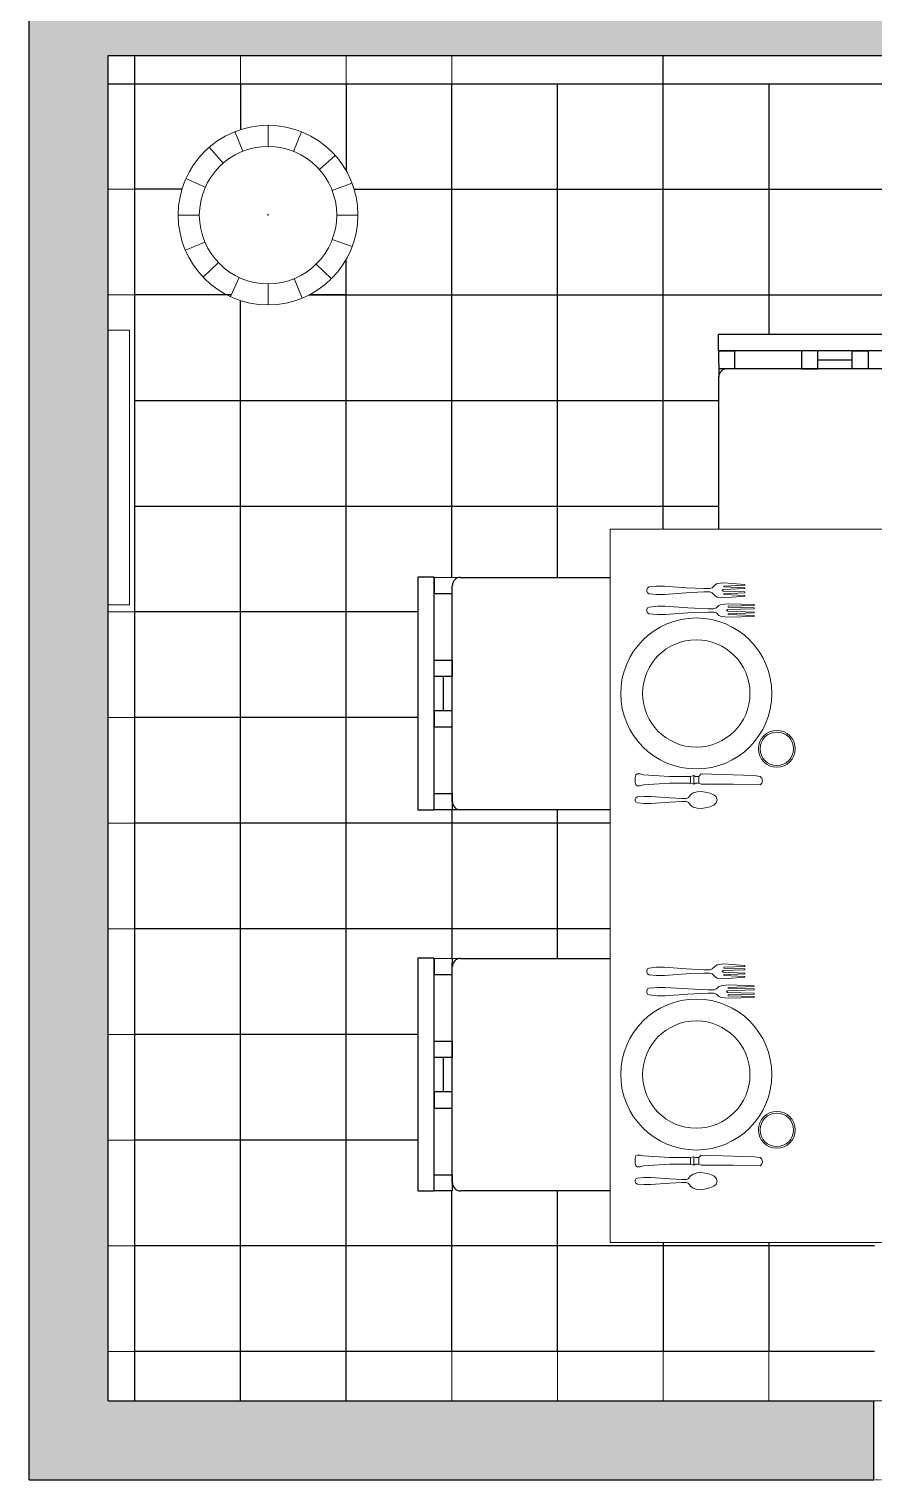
# Model space of a CAD drawing. Header units: millimetres. Extents: x 1189 to 4193, y -188 to 4789.
# Drawn here: x 2937.9 to 3097.8, y 1230.1 to 1504.8 of the extents above; entities that cross this region are included whole.
import ezdxf

# ---------------------------------------------------------------- set-up
doc = ezdxf.new("R2010")
doc.units = ezdxf.units.MM
doc.header["$LTSCALE"] = 0.3
doc.linetypes.add('HIDDEN', pattern=[0.375, 0.25, -0.125])
for name, color, linetype, lineweight in [('A-FLOR-OVHD', 3, 'HIDDEN', 18), ('A-FURN', 7, 'Continuous', 18), ('ACCESSORI', 2, 'Continuous', 13), ('arred leg', 2, 'Continuous', 18), ('VITI', 1, 'Continuous', 18)]:
    doc.layers.add(name, color=color, linetype=linetype, lineweight=lineweight)
doc.layers.add('Layer1', color=1, linetype='Continuous')
doc.layers.add('mura', color=5, linetype='Continuous')

msp = doc.modelspace()

# ---------------------------------------------------------------- hatches: boundary and pattern name
at = {"true_color": 0x939598}
h = msp.add_hatch(color=252, dxfattribs=at)
h.dxf.hatch_style = 1
h.paths.add_polyline_path([(2952.92, 1814.45), (3097.76, 1814.45), (3097.76, 1829.44), (2937.94, 1829.44), (2937.94, 1230.11), (3097.76, 1230.11), (3097.76, 1245.09), (2952.92, 1245.09)])
h = msp.add_hatch(color=252, dxfattribs=at)
h.dxf.hatch_style = 1
h.paths.add_polyline_path([(3175.17, 1509.8), (2952.92, 1509.8), (2952.92, 1499.8), (3175.17, 1499.8), (3175.17, 1501.34)])

# ---------------------------------------------------------------- linework, layer by layer
for p, q in [((3068.39, 1443.89), (3068.43, 1439.03)), ((3068.39, 1443.89), (3071.45, 1443.89)), ((3071.45, 1443.89), (3071.45, 1440.46)), ((3087.17, 1442.18), (3093.68, 1442.18)), ((3069.95, 1440.46), (3068.42, 1440.45)), ((3071.45, 1440.46), (3069.95, 1440.46)), ((3110.9, 1440.46), (3071.45, 1440.46)), ((3068.42, 1438.94), (3068.42, 1410.09)), ((3014.6, 1401.02), (3019.46, 1400.99)), ((3014.6, 1401.02), (3014.6, 1397.96)), ((3019.56, 1400.99), (3047.92, 1400.99)), ((3018.03, 1358.51), (3018.03, 1399.47)), ((3014.6, 1397.96), (3018.03, 1397.96)), ((3016.32, 1382.25), (3016.32, 1375.73)), ((3019.42, 1357), (3018.03, 1357)), ((3047.92, 1356.99), (3019.56, 1356.99)), ((3014.6, 1328.88), (3019.46, 1328.84)), ((3014.6, 1328.88), (3014.6, 1325.82)), ((3018.03, 1327.32), (3018.04, 1328.85)), ((3018.03, 1325.82), (3018.03, 1327.32)), ((3019.56, 1328.85), (3047.92, 1328.85)), ((3014.6, 1325.82), (3018.03, 1325.82)), ((3018.03, 1286.37), (3018.03, 1325.82)), ((3016.32, 1310.1), (3016.32, 1303.59)), ((3047.92, 1284.85), (3019.56, 1284.85))]:
    msp.add_line(p, q)
for points in [[(3068.39, 1447.01), (3112.42, 1447.01), (3112.42, 1443.89), (3068.39, 1443.89)], [(3087.17, 1443.89), (3084.1, 1443.89), (3084.1, 1440.46), (3087.17, 1440.46)], [(3093.68, 1443.89), (3096.74, 1443.89), (3096.74, 1440.46), (3093.68, 1440.46)], [(3011.49, 1401.02), (3011.49, 1356.99), (3014.6, 1356.99), (3014.6, 1401.02)], [(3014.6, 1382.25), (3014.6, 1385.31), (3018.03, 1385.31), (3018.03, 1382.25)], [(3014.6, 1375.73), (3014.6, 1372.67), (3018.03, 1372.67), (3018.03, 1375.73)], [(3014.6, 1356.99), (3014.6, 1360.05), (3018.03, 1360.05), (3018.03, 1356.99)], [(3011.49, 1328.88), (3011.49, 1284.85), (3014.6, 1284.85), (3014.6, 1328.88)], [(3014.6, 1310.1), (3014.6, 1313.17), (3018.03, 1313.17), (3018.03, 1310.1)], [(3014.6, 1303.59), (3014.6, 1300.53), (3018.03, 1300.53), (3018.03, 1303.59)], [(3014.6, 1284.85), (3014.6, 1287.91), (3018.03, 1287.91), (3018.03, 1284.85)]]:
    msp.add_lwpolyline(points, close=True)
for centre, start, end in [((3069.95, 1438.94), 90, 180), ((3019.56, 1399.47), 90, 180), ((3019.56, 1358.51), 180, 270), ((3019.56, 1327.32), 90, 180), ((3019.56, 1286.37), 180, 270)]:
    msp.add_arc(centre, 1.52, start, end)
at = {"layer": 'A-FLOR-OVHD', "linetype": 'ByBlock'}
msp.add_line((3097.76, 1245.09), (3177.67, 1245.09), dxfattribs=at)
at = {"layer": 'A-FLOR-OVHD'}
msp.add_line((3097.76, 1230.11), (3177.67, 1230.11), dxfattribs=at)
at = {"layer": 'A-FURN'}
for p, q in [((3047.92, 1410.09), (3132.92, 1410.09)), ((3047.92, 1328.85), (3047.92, 1410.09)), ((3047.92, 1275.09), (3047.92, 1328.85)), ((3132.92, 1275.09), (3047.92, 1275.09))]:
    msp.add_line(p, q, dxfattribs=at)
at = {"layer": 'ACCESSORI', "linetype": 'ByBlock'}
for p, q in [((3054.83, 1398.69), (3054.98, 1399.01)), ((3054.83, 1398.69), (3054.83, 1398.37)), ((3054.83, 1398.37), (3054.98, 1398.06)), ((3054.98, 1399.01), (3055.3, 1399.17)), ((3055.3, 1399.17), (3056.57, 1399.33)), ((3056.57, 1399.33), (3058.16, 1399.33)), ((3058.16, 1399.33), (3062.29, 1399.01)), ((3062.29, 1399.01), (3065.62, 1398.85)), ((3062.29, 1398.06), (3065.62, 1398.22)), ((3065.62, 1398.85), (3066.73, 1398.85)), ((3065.62, 1398.22), (3066.73, 1398.22)), ((3066.73, 1398.85), (3067.21, 1399.01)), ((3066.73, 1398.22), (3067.21, 1398.06)), ((3067.21, 1399.01), (3067.68, 1399.49)), ((3067.68, 1399.49), (3068.16, 1399.8)), ((3068.16, 1399.8), (3069.43, 1399.96)), ((3069.27, 1398.69), (3069.11, 1398.53)), ((3069.27, 1398.37), (3069.11, 1398.53)), ((3073.4, 1398.85), (3069.27, 1398.69)), ((3073.4, 1398.22), (3069.27, 1398.37)), ((3069.43, 1399.96), (3073.4, 1399.64)), ((3073.4, 1399.49), (3069.43, 1399.33)), ((3069.43, 1399.33), (3069.43, 1399.17)), ((3069.43, 1399.17), (3073.4, 1399.01)), ((3073.4, 1399.64), (3073.4, 1399.49)), ((3073.4, 1399.01), (3073.4, 1398.85)), ((3073.4, 1398.06), (3073.4, 1398.22)), ((3054.98, 1398.06), (3055.3, 1397.9)), ((3055.3, 1397.9), (3056.57, 1397.74)), ((3055.3, 1395.36), (3056.89, 1395.52)), ((3056.57, 1397.74), (3058.16, 1397.74)), ((3056.89, 1395.52), (3058.32, 1395.52)), ((3058.16, 1397.74), (3062.29, 1398.06)), ((3058.32, 1395.52), (3062.6, 1395.2)), ((3067.21, 1398.06), (3067.68, 1397.58)), ((3067.68, 1397.58), (3068.16, 1397.26)), ((3068, 1395.2), (3068.48, 1395.68)), ((3068.16, 1397.26), (3069.43, 1397.1)), ((3068.48, 1395.68), (3068.95, 1395.83)), ((3068.95, 1395.83), (3070.22, 1395.99)), ((3069.43, 1397.9), (3073.4, 1398.06)), ((3069.43, 1397.74), (3069.43, 1397.9)), ((3073.4, 1397.58), (3069.43, 1397.74)), ((3069.43, 1397.1), (3073.4, 1397.42)), ((3070.22, 1395.99), (3075.15, 1395.83)), ((3075.15, 1395.68), (3070.22, 1395.52)), ((3070.22, 1395.52), (3070.22, 1395.36)), ((3073.4, 1397.42), (3073.4, 1397.58)), ((3075.15, 1395.83), (3075.15, 1395.68)), ((3054.83, 1394.88), (3054.98, 1395.2)), ((3054.83, 1394.88), (3054.83, 1394.56)), ((3054.83, 1394.56), (3054.83, 1394.88)), ((3054.83, 1394.56), (3054.98, 1394.25)), ((3054.98, 1395.2), (3055.3, 1395.36)), ((3054.98, 1394.25), (3055.3, 1394.09)), ((3055.3, 1394.09), (3056.89, 1393.93)), ((3056.89, 1393.93), (3058.32, 1393.93)), ((3058.32, 1393.93), (3062.6, 1394.25)), ((3062.6, 1395.2), (3066.41, 1395.04)), ((3062.6, 1394.25), (3066.41, 1394.41)), ((3066.41, 1395.04), (3067.53, 1395.04)), ((3066.41, 1394.41), (3067.53, 1394.41)), ((3067.53, 1395.04), (3068, 1395.2)), ((3067.53, 1394.41), (3068, 1394.25)), ((3068, 1394.25), (3068.48, 1393.77)), ((3068.48, 1393.77), (3068.95, 1393.61)), ((3068.95, 1393.61), (3070.22, 1393.45)), ((3070.07, 1394.88), (3069.91, 1394.72)), ((3070.07, 1394.56), (3069.91, 1394.72)), ((3075.15, 1395.04), (3070.07, 1394.88)), ((3075.15, 1394.41), (3070.07, 1394.56)), ((3070.22, 1395.36), (3075.15, 1395.2)), ((3070.22, 1394.09), (3075.15, 1394.25)), ((3070.22, 1393.93), (3070.22, 1394.09)), ((3075.15, 1393.77), (3070.22, 1393.93)), ((3070.22, 1393.45), (3075.15, 1393.61)), ((3075.15, 1395.2), (3075.15, 1395.04)), ((3075.15, 1394.25), (3075.15, 1394.41)), ((3075.15, 1393.61), (3075.15, 1393.77)), ((3052.6, 1363.13), (3052.76, 1363.61)), ((3052.6, 1363.13), (3052.6, 1362.18)), ((3052.76, 1363.61), (3053.08, 1363.77)), ((3053.08, 1363.77), (3053.56, 1363.77)), ((3053.56, 1363.77), (3054.19, 1363.61)), ((3054.19, 1363.61), (3059.11, 1363.29)), ((3059.11, 1363.29), (3063.08, 1363.29)), ((3063.08, 1363.29), (3063.72, 1363.45)), ((3063.08, 1363.29), (3063.08, 1362.02)), ((3063.72, 1361.86), (3063.72, 1363.45)), ((3063.72, 1363.45), (3064.03, 1363.29)), ((3064.03, 1363.29), (3064.67, 1363.29)), ((3065.14, 1363.77), (3064.67, 1363.29)), ((3064.67, 1362.02), (3064.67, 1363.29)), ((3075.15, 1363.45), (3065.14, 1363.77)), ((3076.26, 1363.29), (3075.15, 1363.45)), ((3076.57, 1362.97), (3076.26, 1363.29)), ((3076.73, 1362.5), (3076.57, 1362.97)), ((3076.57, 1362.02), (3076.73, 1362.5)), ((3052.6, 1362.18), (3052.76, 1361.7)), ((3052.76, 1361.7), (3053.08, 1361.54)), ((3053.08, 1361.54), (3053.56, 1361.54)), ((3053.56, 1361.54), (3054.19, 1361.7)), ((3054.19, 1361.7), (3059.11, 1362.02)), ((3059.11, 1362.02), (3063.08, 1362.02)), ((3062.8, 1359.4), (3063.09, 1359.81)), ((3063.08, 1362.02), (3063.72, 1361.86)), ((3063.09, 1359.81), (3063.62, 1360.18)), ((3063.62, 1360.18), (3064.33, 1360.41)), ((3063.72, 1361.86), (3064.03, 1362.02)), ((3064.03, 1362.02), (3064.67, 1362.02)), ((3064.33, 1360.41), (3065.19, 1360.47)), ((3064.67, 1362.02), (3065.14, 1361.86)), ((3065.14, 1361.86), (3071.18, 1361.86)), ((3065.19, 1360.47), (3066.57, 1360.21)), ((3066.57, 1360.21), (3067.5, 1359.84)), ((3067.5, 1359.84), (3067.93, 1359.41)), ((3071.18, 1361.86), (3076.26, 1361.7)), ((3076.26, 1361.7), (3076.57, 1362.02)), ((3052.6, 1359), (3052.73, 1359.27)), ((3052.6, 1359), (3052.6, 1358.69)), ((3052.6, 1358.69), (3052.73, 1358.42)), ((3052.73, 1359.27), (3053.06, 1359.41)), ((3052.73, 1358.42), (3053.06, 1358.29)), ((3053.06, 1359.41), (3054.24, 1359.52)), ((3053.06, 1358.29), (3054.24, 1358.17)), ((3054.24, 1359.52), (3055.59, 1359.51)), ((3054.24, 1358.17), (3055.59, 1358.18)), ((3055.59, 1359.51), (3059.21, 1359.24)), ((3055.59, 1358.18), (3059.21, 1358.45)), ((3059.21, 1359.24), (3061.46, 1359.12)), ((3059.21, 1358.45), (3061.46, 1358.57)), ((3061.46, 1359.12), (3062.25, 1359.12)), ((3061.46, 1358.57), (3062.25, 1358.57)), ((3062.25, 1359.12), (3062.66, 1359.26)), ((3062.25, 1358.57), (3062.66, 1358.43)), ((3062.66, 1359.26), (3062.8, 1359.4)), ((3062.66, 1358.43), (3062.8, 1358.29)), ((3062.8, 1358.29), (3063.09, 1357.88)), ((3063.09, 1357.88), (3063.62, 1357.51)), ((3063.62, 1357.51), (3064.33, 1357.28)), ((3064.33, 1357.28), (3065.19, 1357.22)), ((3065.19, 1357.22), (3066.57, 1357.48)), ((3066.57, 1357.48), (3067.5, 1357.85)), ((3067.5, 1357.85), (3067.93, 1358.28)), ((3067.93, 1359.41), (3068.16, 1358.85)), ((3067.93, 1358.28), (3068.16, 1358.85)), ((3054.83, 1326.55), (3054.98, 1326.87)), ((3054.98, 1326.87), (3055.3, 1327.02)), ((3055.3, 1327.02), (3056.57, 1327.18)), ((3056.57, 1327.18), (3058.16, 1327.18)), ((3058.16, 1327.18), (3062.29, 1326.87)), ((3062.29, 1326.87), (3065.62, 1326.71)), ((3066.73, 1326.71), (3067.21, 1326.87)), ((3067.21, 1326.87), (3067.68, 1327.34)), ((3067.68, 1327.34), (3068.16, 1327.66)), ((3068.16, 1327.66), (3069.43, 1327.82)), ((3069.43, 1327.82), (3073.4, 1327.5)), ((3073.4, 1327.34), (3069.43, 1327.18)), ((3069.43, 1327.18), (3069.43, 1327.02)), ((3069.43, 1327.02), (3073.4, 1326.87)), ((3073.4, 1327.5), (3073.4, 1327.34)), ((3073.4, 1326.87), (3073.4, 1326.71)), ((3054.83, 1326.55), (3054.83, 1326.23)), ((3054.83, 1326.23), (3054.98, 1325.91)), ((3054.98, 1325.91), (3055.3, 1325.75)), ((3055.3, 1325.75), (3056.57, 1325.6)), ((3056.57, 1325.6), (3058.16, 1325.6)), ((3058.16, 1325.6), (3062.29, 1325.91)), ((3062.29, 1325.91), (3065.62, 1326.07)), ((3065.62, 1326.71), (3066.73, 1326.71)), ((3065.62, 1326.07), (3066.73, 1326.07)), ((3066.73, 1326.07), (3067.21, 1325.91)), ((3067.21, 1325.91), (3067.68, 1325.44)), ((3067.68, 1325.44), (3068.16, 1325.12)), ((3068.16, 1325.12), (3069.43, 1324.96)), ((3069.27, 1326.55), (3069.11, 1326.39)), ((3069.27, 1326.23), (3069.11, 1326.39)), ((3073.4, 1326.71), (3069.27, 1326.55)), ((3073.4, 1326.07), (3069.27, 1326.23)), ((3069.43, 1325.75), (3073.4, 1325.91)), ((3069.43, 1325.6), (3069.43, 1325.75)), ((3073.4, 1325.44), (3069.43, 1325.6)), ((3069.43, 1324.96), (3073.4, 1325.28)), ((3073.4, 1325.91), (3073.4, 1326.07)), ((3073.4, 1325.28), (3073.4, 1325.44)), ((3054.83, 1322.74), (3054.98, 1323.06)), ((3054.83, 1322.74), (3054.83, 1322.42)), ((3054.83, 1322.42), (3054.83, 1322.74)), ((3054.83, 1322.42), (3054.98, 1322.1)), ((3054.98, 1323.06), (3055.3, 1323.21)), ((3054.98, 1322.1), (3055.3, 1321.94)), ((3055.3, 1323.21), (3056.89, 1323.37)), ((3055.3, 1321.94), (3056.89, 1321.79)), ((3056.89, 1323.37), (3058.32, 1323.37)), ((3056.89, 1321.79), (3058.32, 1321.79)), ((3058.32, 1323.37), (3062.6, 1323.06)), ((3058.32, 1321.79), (3062.6, 1322.1)), ((3062.6, 1323.06), (3066.41, 1322.9)), ((3062.6, 1322.1), (3066.41, 1322.26)), ((3066.41, 1322.9), (3067.53, 1322.9)), ((3066.41, 1322.26), (3067.53, 1322.26)), ((3067.53, 1322.9), (3068, 1323.06)), ((3067.53, 1322.26), (3068, 1322.1)), ((3068, 1323.06), (3068.48, 1323.53)), ((3068, 1322.1), (3068.48, 1321.63)), ((3068.48, 1323.53), (3068.95, 1323.69)), ((3068.48, 1321.63), (3068.95, 1321.47)), ((3068.95, 1323.69), (3070.22, 1323.85)), ((3068.95, 1321.47), (3070.22, 1321.31)), ((3070.07, 1322.74), (3069.91, 1322.58)), ((3070.07, 1322.42), (3069.91, 1322.58)), ((3075.15, 1322.9), (3070.07, 1322.74)), ((3075.15, 1322.26), (3070.07, 1322.42)), ((3070.22, 1323.85), (3075.15, 1323.69)), ((3075.15, 1323.53), (3070.22, 1323.37)), ((3070.22, 1323.37), (3070.22, 1323.21)), ((3070.22, 1323.21), (3075.15, 1323.06)), ((3070.22, 1321.94), (3075.15, 1322.1)), ((3070.22, 1321.79), (3070.22, 1321.94)), ((3075.15, 1321.63), (3070.22, 1321.79)), ((3070.22, 1321.31), (3075.15, 1321.47)), ((3075.15, 1323.69), (3075.15, 1323.53)), ((3075.15, 1323.06), (3075.15, 1322.9)), ((3075.15, 1322.1), (3075.15, 1322.26)), ((3075.15, 1321.47), (3075.15, 1321.63)), ((3052.6, 1290.99), (3052.76, 1291.46)), ((3052.76, 1291.46), (3053.08, 1291.62)), ((3053.08, 1291.62), (3053.56, 1291.62)), ((3053.56, 1291.62), (3054.19, 1291.46)), ((3054.19, 1291.46), (3059.11, 1291.15)), ((3059.11, 1291.15), (3063.08, 1291.15)), ((3063.08, 1291.15), (3063.72, 1291.31)), ((3063.08, 1291.15), (3063.08, 1289.88)), ((3063.72, 1289.72), (3063.72, 1291.31)), ((3063.72, 1291.31), (3064.03, 1291.15)), ((3064.03, 1291.15), (3064.67, 1291.15)), ((3065.14, 1291.62), (3064.67, 1291.15)), ((3064.67, 1289.88), (3064.67, 1291.15)), ((3075.15, 1291.31), (3065.14, 1291.62)), ((3076.26, 1291.15), (3075.15, 1291.31)), ((3076.57, 1290.83), (3076.26, 1291.15)), ((3052.6, 1290.99), (3052.6, 1290.04)), ((3052.6, 1290.04), (3052.76, 1289.56)), ((3052.76, 1289.56), (3053.08, 1289.4)), ((3053.08, 1289.4), (3053.56, 1289.4)), ((3053.56, 1289.4), (3054.19, 1289.56)), ((3054.19, 1289.56), (3059.11, 1289.88)), ((3059.11, 1289.88), (3063.08, 1289.88)), ((3063.08, 1289.88), (3063.72, 1289.72)), ((3063.72, 1289.72), (3064.03, 1289.88)), ((3064.03, 1289.88), (3064.67, 1289.88)), ((3064.33, 1288.27), (3065.19, 1288.33)), ((3064.67, 1289.88), (3065.14, 1289.72)), ((3065.14, 1289.72), (3071.18, 1289.72)), ((3065.19, 1288.33), (3066.57, 1288.07)), ((3071.18, 1289.72), (3076.26, 1289.56)), ((3076.26, 1289.56), (3076.57, 1289.88)), ((3076.73, 1290.35), (3076.57, 1290.83)), ((3076.57, 1289.88), (3076.73, 1290.35)), ((3052.6, 1286.86), (3052.73, 1287.13)), ((3052.6, 1286.86), (3052.6, 1286.54)), ((3052.6, 1286.54), (3052.73, 1286.27)), ((3052.73, 1287.13), (3053.06, 1287.26)), ((3052.73, 1286.27), (3053.06, 1286.14)), ((3053.06, 1287.26), (3054.24, 1287.38)), ((3053.06, 1286.14), (3054.24, 1286.02)), ((3054.24, 1287.38), (3055.59, 1287.37)), ((3054.24, 1286.02), (3055.59, 1286.04)), ((3055.59, 1287.37), (3059.21, 1287.1)), ((3055.59, 1286.04), (3059.21, 1286.3)), ((3059.21, 1287.1), (3061.46, 1286.97)), ((3059.21, 1286.3), (3061.46, 1286.43)), ((3061.46, 1286.97), (3062.25, 1286.97)), ((3061.46, 1286.43), (3062.25, 1286.43)), ((3062.25, 1286.97), (3062.66, 1287.12)), ((3062.25, 1286.43), (3062.66, 1286.29)), ((3062.66, 1287.12), (3062.8, 1287.26)), ((3062.66, 1286.29), (3062.8, 1286.15)), ((3062.8, 1287.26), (3063.09, 1287.67)), ((3062.8, 1286.15), (3063.09, 1285.73)), ((3063.09, 1287.67), (3063.62, 1288.03)), ((3063.09, 1285.73), (3063.62, 1285.37)), ((3063.62, 1288.03), (3064.33, 1288.27)), ((3066.57, 1288.07), (3067.5, 1287.69)), ((3066.57, 1285.33), (3067.5, 1285.71)), ((3067.5, 1287.69), (3067.93, 1287.27)), ((3067.5, 1285.71), (3067.93, 1286.13)), ((3067.93, 1287.27), (3068.16, 1286.7)), ((3067.93, 1286.13), (3068.16, 1286.7)), ((3063.62, 1285.37), (3064.33, 1285.13)), ((3064.33, 1285.13), (3065.19, 1285.07)), ((3065.19, 1285.07), (3066.57, 1285.33))]:
    msp.add_line(p, q, dxfattribs=at)
for centre, radius in [((3064.19, 1379.01), 14.29), ((3064.19, 1379.01), 10.16), ((3079.43, 1368.53), 3.49), ((3079.43, 1368.53), 3.17), ((3064.19, 1306.86), 14.29), ((3064.19, 1306.86), 10.16), ((3079.43, 1296.39), 3.49), ((3079.43, 1296.39), 3.17)]:
    msp.add_circle(centre, radius, dxfattribs=at)
at = {"layer": 'arred leg', "linetype": 'Continuous'}
for p, q in [((2983.16, 1482.57), (2983.16, 1486.57)), ((2978.4, 1481.67), (2976.89, 1485.38)), ((2987.99, 1481.64), (2989.48, 1485.35)), ((2974.65, 1479.4), (2972.03, 1482.43)), ((2992.87, 1478.22), (2995.85, 1480.88)), ((2971.29, 1474.88), (2967.63, 1476.5)), ((2995.31, 1474.2), (2999.04, 1475.63)), ((2970.16, 1469.57), (2966.16, 1469.57)), ((2983.16, 1469.57), (2983.07, 1469.68)), ((2983.31, 1469.57), (2983.07, 1469.68)), ((2983.16, 1469.57), (2983.18, 1469.63)), ((2983.16, 1469.57), (2983.21, 1469.62)), ((2983.16, 1469.57), (2983.24, 1469.6)), ((2996.16, 1469.57), (3000.16, 1469.57)), ((2971.22, 1464.44), (2967.52, 1462.91)), ((2995.32, 1464.98), (2999.09, 1463.64)), ((2973.78, 1460.57), (2970.87, 1457.82)), ((2992.28, 1460.31), (2995.14, 1457.51)), ((2977.72, 1457.77), (2976.04, 1454.14)), ((2983.16, 1456.57), (2983.16, 1452.57)), ((2988.08, 1457.54), (2989.64, 1453.86)), ((2952.92, 1447.8), (2956.92, 1447.8)), ((2956.92, 1395.8), (2956.92, 1447.8)), ((2956.92, 1395.8), (2952.92, 1395.8))]:
    msp.add_line(p, q, dxfattribs=at)
for radius in [17, 13]:
    msp.add_circle((2983.16, 1469.57), radius, dxfattribs=at)
at = {"layer": 'Layer1', "linetype": 'Continuous'}
for p, q in [((2957.93, 1245.09), (2957.93, 1499.8)), ((3057.93, 1410.09), (3057.93, 1499.8)), ((2952.92, 1494.45), (3257.58, 1494.45)), ((3017.93, 1401), (3017.93, 1494.45)), ((3037.93, 1400.99), (3037.93, 1494.45)), ((2999.44, 1474.45), (3257.58, 1474.45)), ((2997.93, 1245.09), (2997.93, 1461.16)), ((2977.93, 1245.09), (2977.93, 1453.4)), ((2990.93, 1454.45), (3257.58, 1454.45)), ((2957.93, 1434.45), (3068.42, 1434.45)), ((2957.93, 1414.45), (3068.42, 1414.45)), ((3037.93, 1328.85), (3037.93, 1356.99)), ((3017.93, 1254.45), (3017.93, 1284.85)), ((3037.93, 1254.45), (3037.93, 1284.85))]:
    msp.add_line(p, q, dxfattribs=at)
at = {"layer": 'Layer1'}
for p, q in [((2977.93, 1494.45), (2977.93, 1485.75)), ((2977.93, 1494.45), (2977.93, 1485.75)), ((2997.93, 1494.45), (2997.93, 1477.99)), ((3077.93, 1494.45), (3077.93, 1474.45)), ((3077.93, 1494.45), (3077.93, 1474.45)), ((3077.93, 1494.45), (3077.93, 1474.45)), ((3077.93, 1494.45), (3077.93, 1474.45)), ((3077.93, 1494.45), (3077.93, 1474.45)), ((3077.93, 1494.45), (3077.93, 1474.45)), ((2966.87, 1474.45), (2957.93, 1474.45)), ((3077.93, 1474.45), (3077.93, 1454.45)), ((3077.93, 1474.45), (3077.93, 1454.45)), ((3077.93, 1474.45), (3077.93, 1454.45)), ((3077.93, 1474.45), (3077.93, 1454.45)), ((3077.93, 1474.45), (3077.93, 1454.45)), ((3077.93, 1474.45), (3077.93, 1454.45)), ((2976.18, 1454.45), (2957.93, 1454.45)), ((2997.93, 1454.45), (2990.93, 1454.45)), ((2997.93, 1454.45), (2990.93, 1454.45)), ((3077.93, 1454.45), (3077.93, 1447.01)), ((3077.93, 1454.45), (3077.93, 1447.01)), ((3077.93, 1454.45), (3077.93, 1447.01)), ((3077.93, 1454.45), (3077.93, 1447.01)), ((3077.93, 1454.45), (3077.93, 1447.01)), ((3077.93, 1454.45), (3077.93, 1447.01)), ((2977.93, 1394.45), (2957.93, 1394.45)), ((2997.93, 1394.45), (2977.93, 1394.45)), ((3011.49, 1394.45), (2997.93, 1394.45)), ((2977.93, 1374.45), (2957.93, 1374.45)), ((2977.93, 1374.45), (2957.93, 1374.45)), ((2997.93, 1374.45), (2977.93, 1374.45)), ((3011.49, 1374.45), (2997.93, 1374.45)), ((3017.93, 1356.99), (3017.93, 1354.45)), ((3017.93, 1356.99), (3017.93, 1354.45)), ((3017.93, 1356.99), (3017.93, 1354.45)), ((3017.93, 1356.99), (3017.93, 1354.45)), ((3017.93, 1356.99), (3017.93, 1354.45)), ((2977.93, 1354.45), (2957.93, 1354.45)), ((2977.93, 1354.45), (2957.93, 1354.45)), ((2997.93, 1354.45), (2977.93, 1354.45)), ((3017.93, 1354.45), (2997.93, 1354.45)), ((3037.93, 1354.45), (3017.93, 1354.45)), ((3017.93, 1354.45), (3017.93, 1334.45)), ((3047.92, 1354.45), (3037.93, 1354.45)), ((3047.92, 1354.45), (3037.93, 1354.45)), ((2977.93, 1334.45), (2957.93, 1334.45)), ((2977.93, 1334.45), (2957.93, 1334.45)), ((2997.93, 1334.45), (2977.93, 1334.45)), ((2997.93, 1334.45), (2977.93, 1334.45)), ((3017.93, 1334.45), (2997.93, 1334.45)), ((3017.93, 1334.45), (2997.93, 1334.45)), ((3037.93, 1334.45), (3017.93, 1334.45)), ((3017.93, 1334.45), (3017.93, 1328.85)), ((3047.92, 1334.45), (3037.93, 1334.45)), ((3047.92, 1334.45), (3037.93, 1334.45)), ((3047.92, 1334.45), (3037.93, 1334.45)), ((2977.93, 1314.45), (2957.93, 1314.45)), ((2977.93, 1314.45), (2957.93, 1314.45)), ((2997.93, 1314.45), (2977.93, 1314.45)), ((2997.93, 1314.45), (2977.93, 1314.45)), ((3011.49, 1314.45), (2997.93, 1314.45)), ((2977.93, 1294.45), (2957.93, 1294.45)), ((2977.93, 1294.45), (2957.93, 1294.45)), ((2997.93, 1294.45), (2977.93, 1294.45)), ((2997.93, 1294.45), (2977.93, 1294.45)), ((3011.49, 1294.45), (2997.93, 1294.45)), ((3011.49, 1294.45), (2997.93, 1294.45)), ((3011.49, 1294.45), (2997.93, 1294.45)), ((3011.49, 1294.45), (2997.93, 1294.45)), ((3057.93, 1275.09), (3057.93, 1274.45)), ((3057.93, 1275.09), (3057.93, 1274.45)), ((3057.93, 1275.09), (3057.93, 1274.45)), ((3057.93, 1275.09), (3057.93, 1274.45)), ((3057.93, 1275.09), (3057.93, 1274.45)), ((3057.93, 1275.09), (3057.93, 1274.45)), ((3057.93, 1275.09), (3057.93, 1274.45)), ((3077.93, 1275.09), (3077.93, 1274.45)), ((3077.93, 1275.09), (3077.93, 1274.45)), ((3077.93, 1275.09), (3077.93, 1274.45)), ((3077.93, 1275.09), (3077.93, 1274.45)), ((3077.93, 1275.09), (3077.93, 1274.45)), ((3077.93, 1275.09), (3077.93, 1274.45)), ((2977.93, 1274.45), (2957.93, 1274.45)), ((2977.93, 1274.45), (2957.93, 1274.45)), ((2997.93, 1274.45), (2977.93, 1274.45)), ((2997.93, 1274.45), (2977.93, 1274.45)), ((3017.93, 1274.45), (2997.93, 1274.45)), ((3017.93, 1274.45), (2997.93, 1274.45)), ((3017.93, 1274.45), (2997.93, 1274.45)), ((3017.93, 1274.45), (2997.93, 1274.45)), ((3037.93, 1274.45), (3017.93, 1274.45)), ((3037.93, 1274.45), (3017.93, 1274.45)), ((3037.93, 1274.45), (3017.93, 1274.45)), ((3037.93, 1274.45), (3017.93, 1274.45)), ((3057.93, 1274.45), (3037.93, 1274.45)), ((3057.93, 1274.45), (3037.93, 1274.45)), ((3057.93, 1274.45), (3037.93, 1274.45)), ((3057.93, 1274.45), (3037.93, 1274.45)), ((3057.93, 1274.45), (3037.93, 1274.45)), ((3057.93, 1274.45), (3037.93, 1274.45)), ((3077.93, 1274.45), (3057.93, 1274.45)), ((3077.93, 1274.45), (3057.93, 1274.45)), ((3057.93, 1274.45), (3057.93, 1254.45)), ((3077.93, 1274.45), (3057.93, 1274.45)), ((3077.93, 1274.45), (3057.93, 1274.45)), ((3077.93, 1274.45), (3057.93, 1274.45)), ((3077.93, 1274.45), (3057.93, 1274.45)), ((3097.93, 1274.45), (3077.93, 1274.45)), ((3097.93, 1274.45), (3077.93, 1274.45)), ((3077.93, 1274.45), (3077.93, 1254.45)), ((3077.93, 1274.45), (3077.93, 1254.45)), ((3077.93, 1274.45), (3077.93, 1254.45)), ((3097.93, 1274.45), (3077.93, 1274.45)), ((3077.93, 1274.45), (3077.93, 1254.45)), ((3097.93, 1274.45), (3077.93, 1274.45)), ((3077.93, 1274.45), (3077.93, 1254.45)), ((3077.93, 1274.45), (3077.93, 1254.45)), ((2977.93, 1254.45), (2957.93, 1254.45)), ((2997.93, 1254.45), (2977.93, 1254.45)), ((3017.93, 1254.45), (2997.93, 1254.45)), ((3017.93, 1254.45), (2997.93, 1254.45)), ((3037.93, 1254.45), (3017.93, 1254.45)), ((3037.93, 1254.45), (3017.93, 1254.45)), ((3057.93, 1254.45), (3037.93, 1254.45)), ((3057.93, 1254.45), (3037.93, 1254.45)), ((3057.93, 1254.45), (3037.93, 1254.45)), ((3077.93, 1254.45), (3057.93, 1254.45)), ((3077.93, 1254.45), (3057.93, 1254.45)), ((3077.93, 1254.45), (3057.93, 1254.45)), ((3097.93, 1254.45), (3077.93, 1254.45)), ((3097.93, 1254.45), (3077.93, 1254.45))]:
    msp.add_line(p, q, dxfattribs=at)
at = {"layer": 'mura'}
for p, q in [((2937.94, 1230.11), (2937.94, 1829.44)), ((2952.92, 1245.09), (2952.92, 1499.8)), ((2952.92, 1499.8), (3175.17, 1499.8)), ((2952.92, 1245.09), (3097.76, 1245.09)), ((3097.76, 1230.11), (3097.76, 1245.09)), ((2937.94, 1230.11), (3097.76, 1230.11))]:
    msp.add_line(p, q, dxfattribs=at)
at = {"layer": 'VITI'}
for p, q in [((2977.93, 1494.45), (2977.93, 1499.8)), ((2997.93, 1494.45), (2997.93, 1499.8)), ((3017.93, 1494.45), (3017.93, 1499.8)), ((2957.93, 1474.45), (2952.92, 1474.45)), ((2957.93, 1454.45), (2952.92, 1454.45)), ((2957.93, 1394.45), (2952.92, 1394.45)), ((2957.93, 1374.45), (2952.92, 1374.45)), ((2957.93, 1354.45), (2952.92, 1354.45)), ((2957.93, 1334.45), (2952.92, 1334.45)), ((2957.93, 1314.45), (2952.92, 1314.45)), ((2957.93, 1294.45), (2952.92, 1294.45)), ((2957.93, 1274.45), (2952.92, 1274.45)), ((2957.93, 1254.45), (2952.92, 1254.45)), ((3017.93, 1254.45), (3017.93, 1245.09)), ((3037.93, 1254.45), (3037.93, 1245.09)), ((3057.93, 1254.45), (3057.93, 1245.09)), ((3077.93, 1254.45), (3077.93, 1245.09))]:
    msp.add_line(p, q, dxfattribs=at)

doc.saveas('drawing.dxf')
